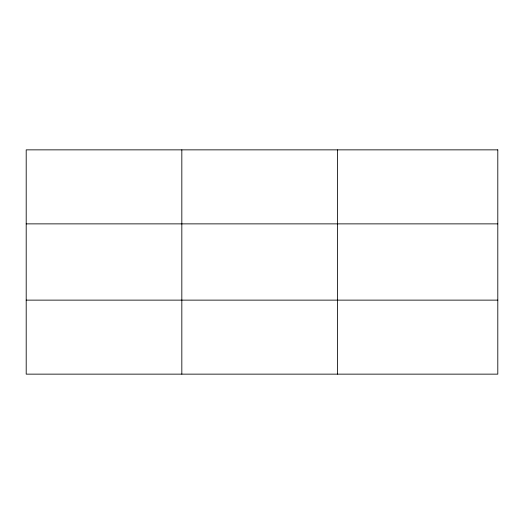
<?xml version="1.0" encoding="UTF-8"?>
<svg xmlns="http://www.w3.org/2000/svg" width="524" height="524" viewBox="0 0 524 524"><rect width="100%" height="100%" fill="white"/><g stroke="black" fill="none" stroke-linecap="round" stroke-linejoin="round"><path stroke-width="0.79" d="M181.828 149.857L181.828 374.143M337.456 149.857L337.456 374.143M26.2 223.872L497.8 223.872M26.2 300.128L497.8 300.128M497.8 149.857L497.8 374.143L26.2 374.143L26.2 149.857L497.8 149.857"/></g></svg>
